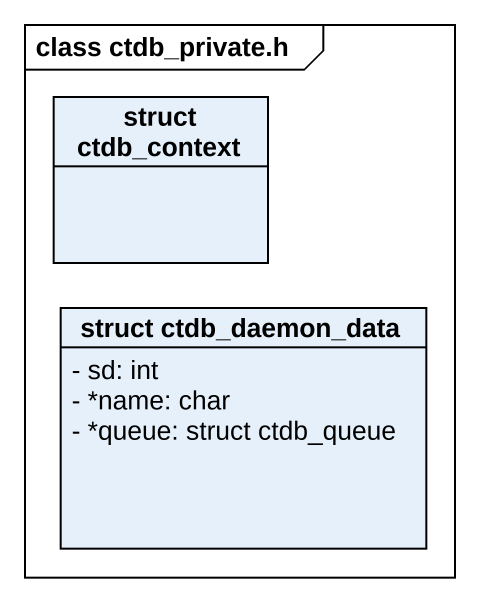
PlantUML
@startuml
mainframe class ctdb_private.h
hide circle
hide empty members
skinparam classAttributeIconSize 0
class "struct ctdb_context" as struct_ctdb_context
class "struct ctdb_daemon_data" as struct_ctdb_daemon_data {
  - sd: int
  - *name: char
  - *queue: struct ctdb_queue
}
@enduml
